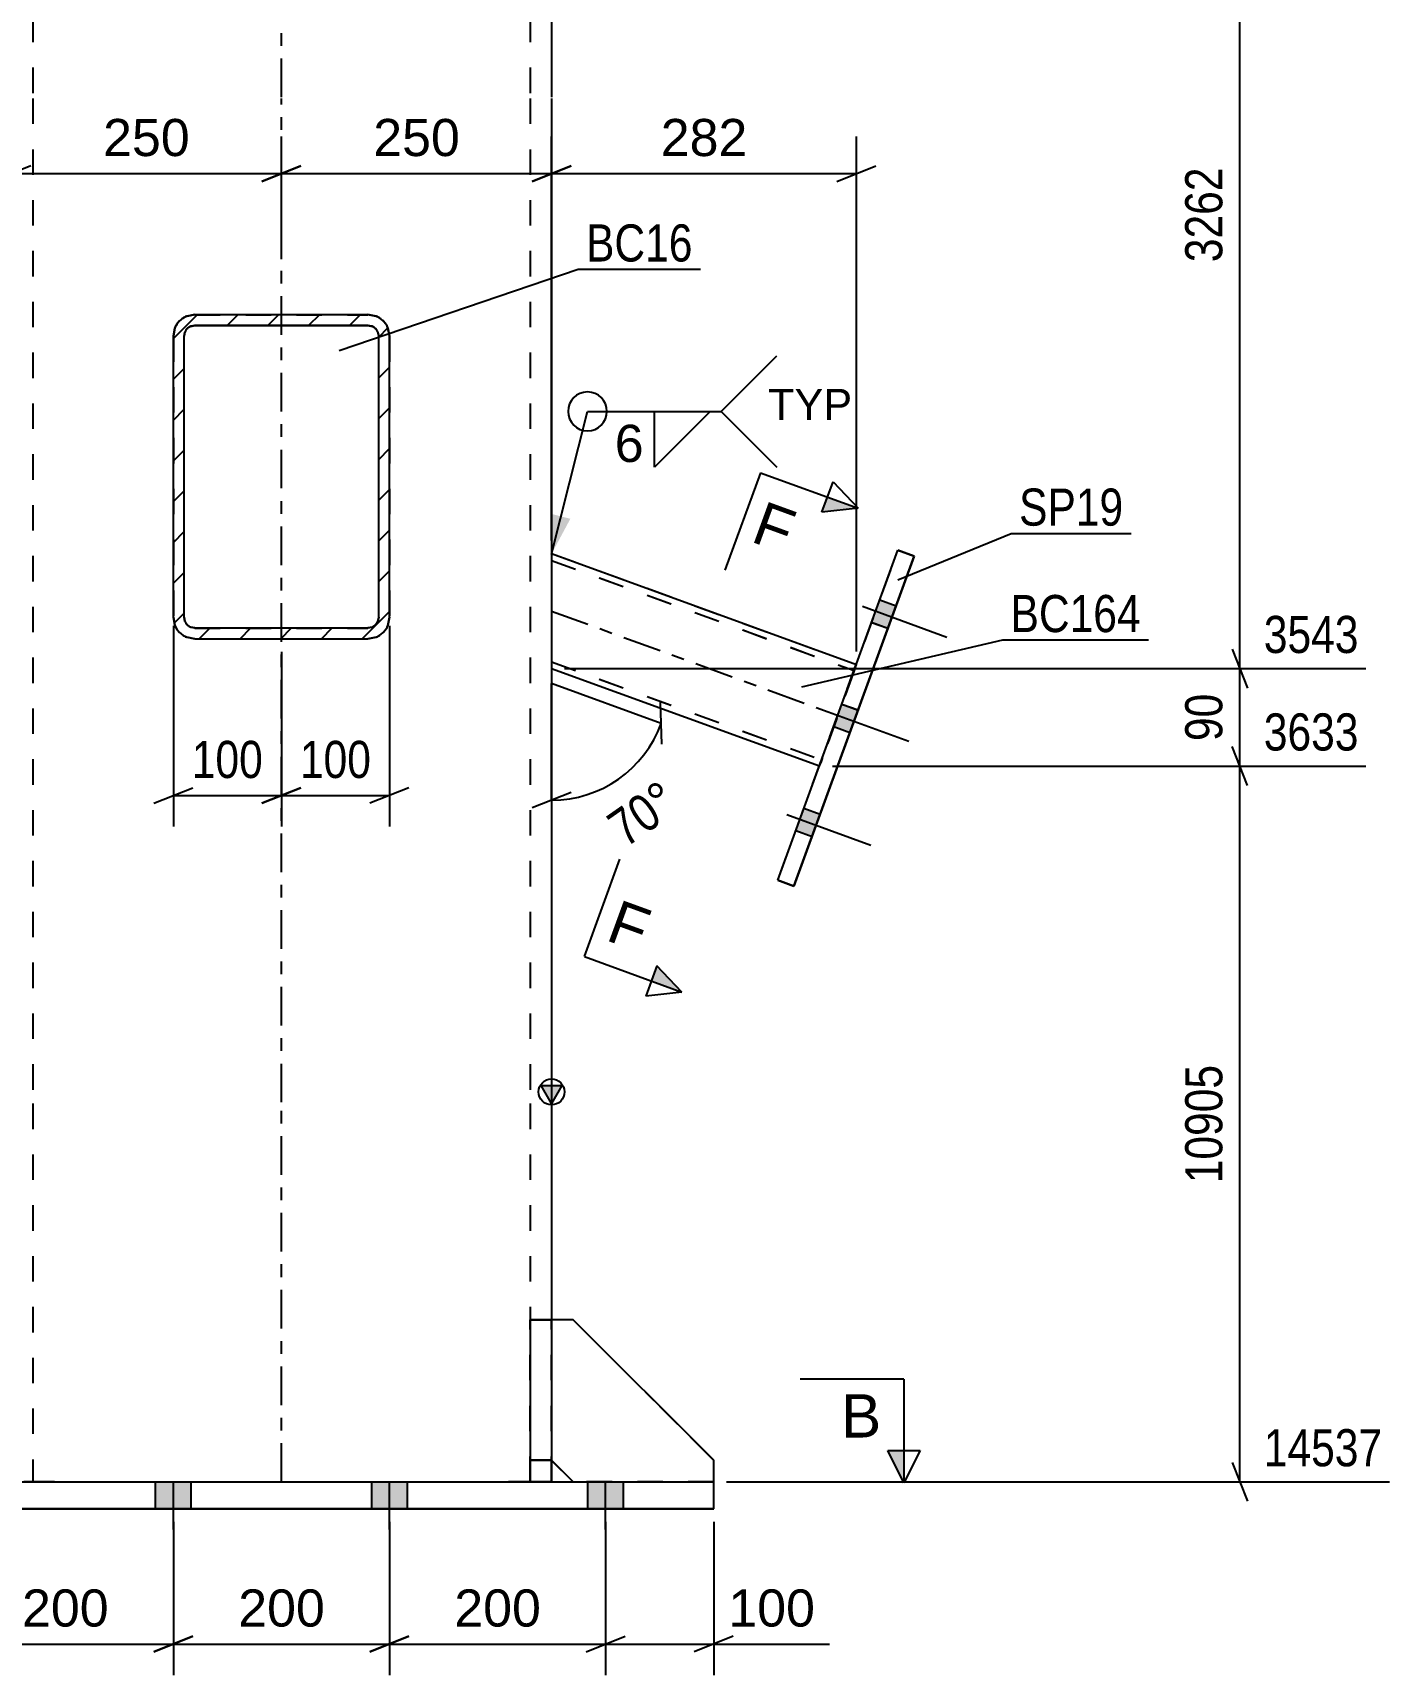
# Model space of a CAD drawing. Header units: millimetres. Extents: x -130 to 464, y -169 to 251.
# Drawn here: x 178.1 to 282.8, y -14.9 to 111.7 of the extents above; entities that cross this region are included whole.
import ezdxf

# ---------------------------------------------------------------- set-up
doc = ezdxf.new("R2010")
doc.units = ezdxf.units.MM
doc.linetypes.add('DXK_LINE_DOT2', pattern=[3.9198, 1.9599, -1.9599])
doc.linetypes.add('DXK_LINE_DOT3', pattern=[5.9187, 2.979, -0.9799, 0.9799, -0.9799])
doc.styles.add('Arial', font='ARIAL.TTF', dxfattribs={"height": 0.2})
doc.styles.add('Arial Narrow', font='ARIALN.TTF', dxfattribs={"height": 0.2})

# ---------------------------------------------------------------- blocks, each defined once
blk = doc.blocks.new('Bolt-284859513-1784 - 1774')
at = {"linetype": 'Continuous'}
for points in [[(170.89, -2.08), (173.64, -2.08), (173.64, 0), (170.89, 0)], [(170.89, -2.08), (173.64, -2.08), (173.64, 0), (170.89, 0)], [(187.55, -2.08), (190.3, -2.08), (190.3, 0), (187.55, 0)], [(204.22, -2.08), (206.97, -2.08), (206.97, 0), (204.22, 0)], [(220.89, -2.08), (223.64, -2.08), (223.64, 0), (220.89, 0)], [(220.89, -2.08), (223.64, -2.08), (223.64, 0), (220.89, 0)], [(170.89, -2.09), (173.64, -2.09), (173.64, 0), (170.89, 0)], [(170.89, -2.08), (173.64, -2.08), (173.64, 0), (170.89, 0)], [(187.55, -2.09), (190.3, -2.09), (190.3, 0), (187.55, 0)], [(204.22, -2.09), (206.97, -2.09), (206.97, 0), (204.22, 0)], [(220.89, -2.09), (223.64, -2.09), (223.64, 0), (220.89, 0)], [(220.89, -2.08), (223.64, -2.08), (223.64, 0), (220.89, 0)]]:
    blk.add_hatch(color=1, dxfattribs=at).paths.add_polyline_path(points)
at = {"color": 1, "linetype": 'Continuous'}
for p, q in [((170.89, -2.08), (170.89, 0)), ((170.89, -2.08), (170.89, 0)), ((172.26, -3.67), (172.26, 0)), ((172.26, -3.66), (172.26, 0)), ((173.64, -2.08), (173.64, 0)), ((173.64, -2.08), (173.64, 0)), ((187.55, -2.08), (187.55, 0)), ((188.93, -3.66), (188.93, 0)), ((190.3, -2.08), (190.3, 0)), ((204.22, -2.08), (204.22, 0)), ((205.59, -3.66), (205.59, 0)), ((206.97, -2.08), (206.97, 0)), ((220.89, -2.08), (220.89, 0)), ((220.89, -2.08), (220.89, 0)), ((222.26, -3.67), (222.26, 0)), ((222.26, -3.66), (222.26, 0)), ((223.64, -2.08), (223.64, 0)), ((223.64, -2.08), (223.64, 0)), ((170.89, -2.09), (170.89, 0)), ((170.89, -2.08), (170.89, 0)), ((172.26, -3.67), (172.26, 0)), ((172.26, -3.67), (172.26, 0)), ((173.64, -2.09), (173.64, 0)), ((173.64, -2.08), (173.64, 0)), ((187.55, -2.09), (187.55, 0)), ((188.93, -3.67), (188.93, 0)), ((190.3, -2.09), (190.3, 0)), ((204.22, -2.09), (204.22, 0)), ((205.59, -3.67), (205.59, 0)), ((206.97, -2.09), (206.97, 0)), ((220.89, -2.09), (220.89, 0)), ((220.89, -2.08), (220.89, 0)), ((222.26, -3.67), (222.26, 0)), ((222.26, -3.67), (222.26, 0)), ((223.64, -2.09), (223.64, 0)), ((223.64, -2.08), (223.64, 0))]:
    blk.add_line(p, q, dxfattribs=at)
blk = doc.blocks.new('Part-284859513-1917 - 1774')
at = {"linetype": 'Continuous'}
h = blk.add_hatch(dxfattribs=at)
h.set_pattern_fill('', scale=0.7, style=0, pattern_type=0)
h.set_pattern_definition([(45, (205.4677, 88.9906), (-1.57154, 1.57154), [])])
h.paths.add_polyline_path([(205.59, 88.35), (205.47, 88.99), (205.11, 89.53), (204.57, 89.89), (203.93, 90.02), (190.59, 90.02), (189.96, 89.89), (189.42, 89.53), (189.05, 88.99), (188.93, 88.35), (188.93, 66.69), (189.05, 66.05), (189.42, 65.51), (189.96, 65.15), (190.59, 65.02), (203.93, 65.02), (204.57, 65.15), (205.11, 65.51), (205.47, 66.05), (205.59, 66.69)])
h.paths.add_polyline_path([(204.7, 66.37), (204.52, 66.1), (204.25, 65.92), (203.93, 65.85), (190.59, 65.85), (190.28, 65.92), (190.01, 66.1), (189.82, 66.37), (189.76, 66.69), (189.76, 88.35), (189.82, 88.67), (190.01, 88.94), (190.28, 89.12), (190.59, 89.19), (203.93, 89.19), (204.25, 89.12), (204.52, 88.94), (204.7, 88.67), (204.76, 88.35), (204.76, 66.69)])
at = {"color": 7, "linetype": 'DXK_LINE_DOT2'}
for p, q in [((189.96, 89.89), (190.59, 90.02)), ((190.59, 90.02), (203.93, 90.02)), ((190.59, 90.02), (190.59, 90.02)), ((203.93, 90.02), (203.93, 90.02)), ((203.93, 90.02), (204.57, 89.89)), ((188.93, 88.35), (189.05, 88.99)), ((189.82, 88.67), (189.76, 88.35)), ((189.82, 88.67), (189.82, 88.67)), ((204.7, 88.67), (204.7, 88.67)), ((204.76, 88.35), (204.7, 88.67)), ((205.47, 88.99), (205.59, 88.35)), ((188.93, 88.35), (188.93, 88.35)), ((188.93, 88.35), (188.93, 66.68)), ((189.76, 88.35), (189.76, 88.35)), ((189.76, 66.68), (189.76, 88.35)), ((204.76, 88.35), (204.76, 88.35)), ((204.76, 66.68), (204.76, 88.35)), ((205.59, 88.35), (205.59, 66.68)), ((189.05, 66.05), (188.93, 66.68)), ((189.05, 66.05), (189.05, 66.05)), ((189.76, 66.68), (189.76, 66.69)), ((189.76, 66.68), (189.82, 66.36)), ((190.28, 65.91), (190.59, 65.85)), ((203.93, 65.85), (204.25, 65.91)), ((204.7, 66.36), (204.76, 66.68)), ((204.76, 66.68), (204.76, 66.69)), ((205.59, 66.68), (205.47, 66.05)), ((205.47, 66.05), (205.47, 66.05)), ((190.59, 65.85), (190.59, 65.85)), ((190.59, 65.85), (203.93, 65.85)), ((203.93, 65.85), (203.93, 65.85))]:
    blk.add_line(p, q, dxfattribs=at)
at = {"color": 2, "linetype": 'Continuous'}
for p, q in [((190.59, 90.02), (189.96, 89.89)), ((190.59, 90.02), (203.93, 90.02)), ((204.57, 89.89), (203.93, 90.02)), ((189.05, 88.99), (188.93, 88.35)), ((189.76, 88.35), (189.82, 88.67)), ((190.28, 89.12), (190.59, 89.19)), ((190.59, 89.18), (190.28, 89.12)), ((190.59, 89.18), (190.59, 89.19)), ((190.59, 89.19), (203.93, 89.19)), ((190.59, 89.18), (203.93, 89.18)), ((203.93, 89.18), (203.93, 89.19)), ((203.93, 89.19), (204.25, 89.12)), ((204.25, 89.12), (203.93, 89.18)), ((204.7, 88.67), (204.76, 88.35)), ((205.59, 88.35), (205.47, 88.99)), ((188.93, 66.69), (188.93, 88.35)), ((189.76, 66.69), (189.76, 88.35)), ((204.76, 66.69), (204.76, 88.35)), ((205.59, 66.69), (205.59, 88.35)), ((188.93, 66.69), (189.05, 66.05)), ((189.82, 66.37), (189.76, 66.69)), ((190.59, 65.85), (190.28, 65.92)), ((204.25, 65.92), (203.93, 65.85)), ((204.76, 66.69), (204.7, 66.37)), ((205.47, 66.05), (205.59, 66.69)), ((189.96, 65.15), (190.59, 65.02)), ((190.59, 65.02), (189.96, 65.14)), ((190.59, 65.85), (203.93, 65.85)), ((190.59, 65.02), (203.93, 65.02)), ((190.59, 65.02), (190.59, 65.02)), ((190.59, 65.02), (203.93, 65.02)), ((203.93, 65.02), (204.57, 65.15)), ((204.57, 65.14), (203.93, 65.02)), ((203.93, 65.02), (203.93, 65.02))]:
    blk.add_line(p, q, dxfattribs=at)
at = {"color": 7, "linetype": 'DXK_LINE_DOT3'}
blk.add_line((197.26, 77.52), (197.26, 77.52), dxfattribs=at)
at = {"color": 7, "linetype": 'DXK_LINE_DOT2'}
for centre, radius, start, end in [((190.59, 88.35), 1.67, 112.5, 157.5), ((203.93, 88.35), 1.67, 22.5, 67.5), ((190.59, 66.68), 0.833, 202.5, 247.5), ((203.93, 66.68), 0.833, 292.5, 337.5)]:
    blk.add_arc(centre, radius, start, end, dxfattribs=at)
at = {"color": 2, "linetype": 'Continuous'}
for centre, radius, start, end in [((190.59, 88.35), 1.67, 112.5, 157.5), ((190.59, 88.35), 0.833, 112.5, 157.5), ((190.59, 88.35), 0.833, 112.5, 157.5), ((203.93, 88.35), 0.833, 22.5, 67.5), ((203.93, 88.35), 0.833, 22.5, 67.5), ((203.93, 88.35), 1.67, 22.5, 67.5), ((190.59, 66.68), 1.67, 202.5, 247.5), ((190.59, 66.69), 1.67, 202.5, 247.5), ((190.59, 66.69), 0.833, 202.5, 247.5), ((203.93, 66.69), 0.833, 292.5, 337.5), ((203.93, 66.68), 1.67, 292.5, 337.5), ((203.93, 66.69), 1.67, 292.5, 337.5)]:
    blk.add_arc(centre, radius, start, end, dxfattribs=at)
blk = doc.blocks.new('Bolt-284859513-1783 - 1774')
at = {"linetype": 'Continuous'}
for points in [[(244.02, 65.83), (244.65, 67.55), (243.4, 68.01), (242.77, 66.29)], [(244.02, 65.83), (244.65, 67.55), (243.4, 68.01), (242.77, 66.29)], [(244.02, 65.83), (244.65, 67.55), (243.4, 68.01), (242.77, 66.28)], [(241.1, 57.8), (241.73, 59.53), (240.48, 59.98), (239.85, 58.26)], [(241.1, 57.8), (241.73, 59.52), (240.48, 59.98), (239.85, 58.26)], [(238.18, 49.78), (238.81, 51.5), (237.55, 51.96), (236.93, 50.23)], [(238.18, 49.78), (238.81, 51.5), (237.55, 51.96), (236.93, 50.23)], [(238.18, 49.78), (238.81, 51.5), (237.55, 51.95), (236.93, 50.23)]]:
    blk.add_hatch(color=1, dxfattribs=at).paths.add_polyline_path(points)
at = {"color": 1, "linetype": 'Continuous'}
for p, q in [((242.07, 67.52), (248.56, 65.15)), ((242.07, 67.52), (248.56, 65.15)), ((242.07, 67.52), (248.56, 65.15)), ((243.4, 68.01), (244.65, 67.55)), ((243.4, 68.01), (244.65, 67.55)), ((243.4, 68.01), (244.65, 67.55)), ((242.77, 66.29), (244.02, 65.83)), ((242.77, 66.29), (244.02, 65.83)), ((242.77, 66.28), (244.02, 65.83)), ((240.48, 59.98), (241.73, 59.53)), ((240.48, 59.98), (241.73, 59.52)), ((239.14, 59.49), (245.64, 57.13)), ((239.14, 59.49), (245.64, 57.12)), ((239.85, 58.26), (241.1, 57.8)), ((239.85, 58.26), (241.1, 57.8)), ((237.55, 51.96), (238.81, 51.5)), ((237.55, 51.96), (238.81, 51.5)), ((237.55, 51.95), (238.81, 51.5)), ((236.22, 51.47), (242.72, 49.1)), ((236.22, 51.46), (242.72, 49.1)), ((236.22, 51.46), (242.72, 49.1)), ((236.93, 50.23), (238.18, 49.78)), ((236.93, 50.23), (238.18, 49.78)), ((236.93, 50.23), (238.18, 49.78))]:
    blk.add_line(p, q, dxfattribs=at)
blk = doc.blocks.new('Part-284859513-1805 - 1774')
at = {"color": 7, "linetype": 'DXK_LINE_DOT2'}
for p, q in [((190.59, 90.01), (189.96, 89.88)), ((190.59, 90.01), (203.93, 90.01)), ((190.59, 90.01), (190.59, 90.01)), ((203.93, 90.01), (203.93, 90.01)), ((204.57, 89.88), (203.93, 90.01)), ((189.05, 88.98), (188.93, 88.34)), ((189.76, 88.34), (189.82, 88.66)), ((189.82, 88.66), (189.82, 88.66)), ((190.28, 89.11), (190.59, 89.18)), ((190.59, 89.17), (190.59, 89.18)), ((190.59, 89.18), (203.93, 89.18)), ((203.93, 89.17), (203.93, 89.18)), ((203.93, 89.18), (204.25, 89.11)), ((204.7, 88.66), (204.7, 88.66)), ((204.7, 88.66), (204.76, 88.34)), ((205.59, 88.34), (205.47, 88.98)), ((188.93, 88.34), (188.93, 66.67)), ((189.76, 88.34), (189.76, 88.34)), ((189.76, 66.68), (189.76, 88.34)), ((204.76, 88.34), (204.76, 88.34)), ((204.76, 66.68), (204.76, 88.34)), ((205.59, 88.34), (205.59, 66.67)), ((188.93, 66.68), (189.05, 66.04)), ((189.05, 66.04), (189.05, 66.04)), ((189.76, 66.67), (189.76, 66.68)), ((189.82, 66.36), (189.76, 66.68)), ((190.59, 65.84), (190.28, 65.91)), ((204.25, 65.91), (203.93, 65.84)), ((204.76, 66.68), (204.7, 66.36)), ((204.76, 66.67), (204.76, 66.68)), ((205.47, 66.04), (205.59, 66.68)), ((205.47, 66.04), (205.47, 66.04)), ((189.96, 65.14), (190.59, 65.01)), ((190.59, 65.84), (190.59, 65.84)), ((190.59, 65.84), (203.93, 65.84)), ((190.59, 65.01), (203.93, 65.01)), ((190.59, 65.01), (190.59, 65.01)), ((203.93, 65.84), (203.93, 65.84)), ((203.93, 65.01), (204.57, 65.14)), ((203.93, 65.01), (203.93, 65.01))]:
    blk.add_line(p, q, dxfattribs=at)
at = {"color": 7, "linetype": 'DXK_LINE_DOT3'}
blk.add_line((197.26, 77.51), (197.26, 77.51), dxfattribs=at)
at = {"color": 7, "linetype": 'DXK_LINE_DOT2'}
for centre, radius, start, end in [((190.59, 88.34), 1.67, 112.5, 157.5), ((190.59, 88.34), 0.833, 112.5, 157.5), ((203.93, 88.34), 0.833, 22.5, 67.5), ((203.93, 88.34), 1.67, 22.5, 67.5), ((190.59, 66.68), 1.67, 202.5, 247.5), ((190.59, 66.68), 0.833, 202.5, 247.5), ((203.93, 66.68), 0.833, 292.5, 337.5), ((203.93, 66.68), 1.67, 292.5, 337.5)]:
    blk.add_arc(centre, radius, start, end, dxfattribs=at)
blk = doc.blocks.new('Part-284859513-1897 - 1774')
at = {"color": 2, "linetype": 'Continuous'}
for p, q in [((235.53, 46.4), (244.79, 71.85)), ((246.05, 71.39), (236.78, 45.94)), ((236.78, 45.94), (246.05, 71.39)), ((246.05, 71.39), (244.79, 71.85)), ((246.04, 71.39), (246.05, 71.39)), ((246.05, 71.39), (246.05, 71.39)), ((235.53, 46.39), (235.53, 46.4)), ((235.53, 46.39), (235.53, 46.4)), ((235.53, 46.4), (236.78, 45.94)), ((236.78, 45.94), (235.53, 46.39)), ((236.78, 45.94), (236.78, 45.94))]:
    blk.add_line(p, q, dxfattribs=at)
at = {"color": 7, "linetype": 'DXK_LINE_DOT2'}
for p, q in [((235.53, 46.4), (244.79, 71.84)), ((244.79, 71.84), (244.79, 71.85)), ((244.79, 71.84), (246.04, 71.39))]:
    blk.add_line(p, q, dxfattribs=at)
blk = doc.blocks.new('Part-284859513-1837 - 1774')
at = {"linetype": 'Continuous'}
blk.add_hatch(color=2, dxfattribs=at).paths.add_polyline_path([(218.09, 29.17), (217.29, 30.57), (218.89, 30.57)])
at = {"color": 7, "linetype": 'DXK_LINE_DOT2'}
for p, q in [((178.09, 156.1), (178.09, 106.78)), ((216.43, 156.1), (216.43, 106.78)), ((178.09, 106.68), (178.09, 29.27)), ((216.43, 106.68), (216.43, 29.27)), ((178.09, 29.17), (178.09, 0)), ((216.43, 29.17), (216.43, 0)), ((218.09, 12.5), (218.09, 0)), ((178.49, 0), (177.4, 0)), ((178.09, 0), (178.09, 0)), ((178.09, 0), (178.22, 0)), ((178.22, 0), (178.58, 0)), ((179.76, 0), (178.49, 0)), ((178.58, 0), (179.12, 0)), ((179.12, 0), (179.76, 0)), ((179.76, 0), (214.76, 0)), ((179.76, 0), (214.76, 0)), ((214.76, 0), (215.4, 0)), ((216.04, 0), (214.76, 0)), ((215.4, 0), (215.94, 0)), ((215.94, 0), (216.3, 0)), ((217.12, 0), (216.04, 0)), ((216.3, 0), (216.43, 0)), ((216.43, 0), (216.43, 0)), ((217.84, 0), (217.12, 0)), ((218.09, 0), (217.84, 0)), ((218.09, 0), (218.09, 0)), ((177.4, 0), (178.49, 0)), ((178.22, 0), (178.09, 0)), ((178.58, 0), (178.22, 0)), ((178.49, 0), (179.76, 0)), ((179.12, 0), (178.58, 0)), ((179.76, 0), (179.12, 0)), ((179.76, 0), (214.76, 0)), ((179.76, 0), (214.76, 0)), ((215.4, 0), (214.76, 0)), ((214.76, 0), (216.04, 0)), ((215.94, 0), (215.4, 0)), ((216.3, 0), (215.94, 0)), ((216.04, 0), (217.12, 0)), ((216.43, 0), (216.3, 0)), ((217.12, 0), (217.84, 0)), ((217.84, 0), (218.09, 0))]:
    blk.add_line(p, q, dxfattribs=at)
at = {"color": 7, "linetype": 'DXK_LINE_DOT3'}
for p, q in [((197.26, 106.78), (197.26, 156.1)), ((197.26, 29.27), (197.26, 106.68)), ((197.26, 0), (197.26, 29.17))]:
    blk.add_line(p, q, dxfattribs=at)
at = {"color": 2, "linetype": 'Continuous'}
for p, q in [((218.09, 156.1), (218.09, 106.78)), ((218.09, 106.68), (218.09, 29.27)), ((218.09, 29.17), (217.29, 30.57)), ((217.29, 30.57), (218.89, 30.57)), ((218.89, 30.57), (218.09, 29.17)), ((218.09, 29.17), (218.09, 12.5))]:
    blk.add_line(p, q, dxfattribs=at)
blk.add_circle((218.09, 30.07), 1, dxfattribs=at)
blk = doc.blocks.new('Part-284859513-1844 - 1774')
at = {"color": 2, "linetype": 'Continuous'}
for p, q in [((216.43, 12.5), (216.43, 12.5)), ((218.09, 12.5), (216.43, 12.5)), ((216.43, 12.5), (216.43, 0.01)), ((218.09, 12.5), (218.09, 12.5)), ((218.09, 12.5), (218.09, 0.01)), ((218.09, 1.67), (216.43, 1.67)), ((216.43, 0.01), (218.09, 0.01))]:
    blk.add_line(p, q, dxfattribs=at)
at = {"color": 7, "linetype": 'DXK_LINE_DOT2'}
for p, q in [((216.43, 12.5), (218.09, 12.5)), ((216.43, 1.67), (218.09, 1.67)), ((216.43, 1.67), (216.43, 0)), ((218.09, 1.67), (218.09, 0)), ((216.43, 0), (216.43, 0.01)), ((218.09, 0), (216.43, 0)), ((218.09, 0), (218.09, 0.01))]:
    blk.add_line(p, q, dxfattribs=at)
blk = doc.blocks.new('Part-284859513-1845 - 1774')
at = {"color": 7, "linetype": 'DXK_LINE_DOT2'}
for p, q in [((219.76, 12.5), (218.09, 12.5)), ((218.09, 12.5), (218.09, 1.66)), ((219.76, 12.5), (218.09, 12.5)), ((230.59, 1.66), (219.76, 12.5)), ((219.76, 12.5), (219.76, 12.5)), ((219.76, 12.5), (230.59, 1.66)), ((219.76, 0), (218.09, 1.66)), ((230.59, 0), (230.59, 1.66)), ((219.76, 0), (219.75, 0.01)), ((230.59, 0), (230.59, 0.01)), ((219.76, 0), (230.59, 0)), ((219.76, 0), (219.76, 0)), ((219.76, 0), (230.59, 0))]:
    blk.add_line(p, q, dxfattribs=at)
at = {"color": 2, "linetype": 'Continuous'}
blk.add_line((219.75, 0.01), (218.09, 1.66), dxfattribs=at)
blk = doc.blocks.new('Part-284859513-1850 - 1774')
at = {"color": 2, "linetype": 'Continuous'}
for p, q in [((218.09, 71.59), (241.59, 63.04)), ((218.09, 62.72), (238.74, 55.21)), ((218.09, 62.72), (238.74, 55.21))]:
    blk.add_line(p, q, dxfattribs=at)
at = {"color": 7, "linetype": 'DXK_LINE_DOT2'}
for p, q in [((218.09, 71.59), (218.09, 62.72)), ((218.09, 71.59), (241.59, 63.04)), ((218.09, 71.06), (241.42, 62.57)), ((218.09, 71.05), (241.42, 62.57)), ((218.09, 63.25), (238.91, 55.68)), ((218.09, 63.25), (238.91, 55.67)), ((241.42, 62.57), (238.92, 55.71)), ((241.38, 62.46), (238.95, 55.79)), ((241.37, 62.43), (238.96, 55.81)), ((241.37, 62.43), (239.01, 55.97)), ((241.37, 62.43), (241.4, 62.53)), ((241.4, 62.53), (241.37, 62.43)), ((241.49, 62.76), (241.38, 62.46)), ((241.4, 62.53), (241.42, 62.57)), ((241.42, 62.57), (241.4, 62.53)), ((241.42, 62.57), (241.49, 62.76)), ((241.42, 62.57), (241.42, 62.57)), ((241.56, 62.97), (241.49, 62.76)), ((241.49, 62.76), (241.56, 62.96)), ((241.59, 63.04), (241.56, 62.97)), ((241.56, 62.96), (241.59, 63.04)), ((241.59, 63.04), (241.59, 63.04)), ((238.95, 55.79), (238.84, 55.48)), ((238.96, 55.81), (238.92, 55.71)), ((238.92, 55.71), (238.96, 55.81)), ((238.96, 55.81), (239.01, 55.97)), ((238.76, 55.28), (238.74, 55.21)), ((238.74, 55.2), (238.76, 55.28)), ((238.74, 55.21), (238.74, 55.2)), ((238.74, 55.21), (238.74, 55.2)), ((238.84, 55.48), (238.76, 55.28)), ((238.76, 55.28), (238.84, 55.48)), ((238.84, 55.48), (238.92, 55.71)), ((238.92, 55.71), (238.91, 55.67)), ((238.91, 55.68), (238.92, 55.71)), ((238.91, 55.67), (238.91, 55.68))]:
    blk.add_line(p, q, dxfattribs=at)
at = {"color": 7, "linetype": 'DXK_LINE_DOT3'}
blk.add_line((218.09, 67.15), (240.16, 59.12), dxfattribs=at)
blk = doc.blocks.new('Part-284859513-2046 - 1774')
at = {"color": 2, "linetype": 'Continuous'}
for p, q in [((163.93, -2.09), (163.93, 0.01)), ((163.93, 0.01), (230.59, 0.01)), ((230.59, -2.09), (230.59, 0.01)), ((163.93, -2.08), (163.93, -2.09)), ((230.59, -2.08), (163.93, -2.08)), ((163.93, -2.09), (230.59, -2.09)), ((230.59, -2.08), (230.59, -2.09))]:
    blk.add_line(p, q, dxfattribs=at)
at = {"color": 7, "linetype": 'DXK_LINE_DOT2'}
blk.add_line((163.93, -0.01), (230.59, -0.01), dxfattribs=at)
blk = doc.blocks.new('Part-284859513-1918 - 1774')
at = {"color": 2, "linetype": 'Continuous'}
for p, q in [((219.76, 12.5), (218.09, 12.5)), ((230.59, 1.67), (219.76, 12.5)), ((219.76, 12.5), (219.76, 12.5)), ((219.76, 0.01), (218.09, 1.67)), ((230.59, 0.01), (230.59, 1.67))]:
    blk.add_line(p, q, dxfattribs=at)
at = {"color": 7, "linetype": 'DXK_LINE_DOT2'}
for p, q in [((218.09, 12.5), (218.09, 1.67)), ((219.76, 12.5), (218.09, 12.5)), ((219.76, 12.5), (230.59, 1.67)), ((219.76, 0), (218.09, 1.67)), ((219.76, 0), (219.76, 0.01)), ((219.76, 0), (230.59, 0)), ((219.76, 0), (219.76, 0)), ((230.59, 0), (219.76, 0)), ((230.59, 0), (230.59, 0.01)), ((230.59, 0.01), (230.59, 0)), ((230.59, 0), (230.59, 0))]:
    blk.add_line(p, q, dxfattribs=at)
blk = doc.blocks.new('Part-284859513-2049 - 1774')
at = {"color": 7, "linetype": 'DXK_LINE_DOT2'}
for p, q in [((216.43, -0.01), (216.43, 12.5)), ((218.09, 12.5), (216.43, 12.5)), ((216.43, 12.5), (218.09, 12.5)), ((218.09, -0.01), (218.09, 12.5)), ((218.09, 1.66), (216.43, 1.66)), ((218.09, 1.66), (216.43, 1.66)), ((216.43, 0), (216.43, -0.01)), ((216.43, 0), (218.09, 0)), ((216.43, -0.01), (218.09, -0.01)), ((218.09, 0), (218.09, -0.01))]:
    blk.add_line(p, q, dxfattribs=at)
blk = doc.blocks.new('StraightDimension-284859513-4961 - 1774')
at = {"color": 7, "linetype": 'Continuous'}
for p, q in [((222.26, -3.08), (222.26, -14.91)), ((230.59, -3.09), (230.59, -14.91)), ((220.76, -13.11), (223.76, -11.91)), ((222.26, -12.51), (230.59, -12.51)), ((232.09, -11.91), (229.09, -13.11)), ((230.59, -12.51), (239.52, -12.51)), ((230.59, -12.51), (239.52, -12.51))]:
    blk.add_line(p, q, dxfattribs=at)
at = {"color": 0}
blk.add_wipeout([(238.99, -11.76), (238.99, -7.56), (231.12, -7.56), (231.12, -11.76)], dxfattribs=at)
at = {"color": 3, "style": 'Arial'}
blk.add_text('100', height=2.865, dxfattribs=at).set_placement((231.72, -11.16))
blk = doc.blocks.new('StraightDimension-284859513-2062 - 1774')
at = {"color": 7, "linetype": 'Continuous'}
for p, q in [((172.26, -3.08), (172.26, -14.91)), ((188.93, -3.09), (188.93, -14.91)), ((173.76, -11.91), (170.76, -13.11)), ((172.26, -12.51), (188.93, -12.51)), ((187.43, -13.11), (190.43, -11.91))]:
    blk.add_line(p, q, dxfattribs=at)
at = {"color": 0}
blk.add_wipeout([(184.53, -11.76), (184.53, -7.56), (176.66, -7.56), (176.66, -11.76)], dxfattribs=at)
at = {"color": 3, "style": 'Arial'}
blk.add_text('200', height=2.865, dxfattribs=at).set_placement((177.26, -11.16))
blk = doc.blocks.new('StraightDimension-284859513-2075 - 1774')
at = {"color": 7, "linetype": 'Continuous'}
for p, q in [((188.93, -3.09), (188.93, -14.91)), ((205.59, -3.09), (205.59, -14.91)), ((190.43, -11.91), (187.43, -13.11)), ((188.93, -12.51), (205.59, -12.51)), ((204.09, -13.11), (207.09, -11.91))]:
    blk.add_line(p, q, dxfattribs=at)
at = {"color": 0}
blk.add_wipeout([(201.2, -11.76), (201.2, -7.56), (193.33, -7.56), (193.33, -11.76)], dxfattribs=at)
at = {"color": 3, "style": 'Arial'}
blk.add_text('200', height=2.865, dxfattribs=at).set_placement((193.93, -11.16))
blk = doc.blocks.new('StraightDimension-284859513-2080 - 1774')
at = {"color": 7, "linetype": 'Continuous'}
for p, q in [((205.59, -3.09), (205.59, -14.91)), ((222.26, -3.08), (222.26, -14.91)), ((207.09, -11.91), (204.09, -13.11)), ((205.59, -12.51), (222.26, -12.51)), ((220.76, -13.11), (223.76, -11.91))]:
    blk.add_line(p, q, dxfattribs=at)
at = {"color": 0}
blk.add_wipeout([(217.86, -11.76), (217.86, -7.56), (209.99, -7.56), (209.99, -11.76)], dxfattribs=at)
at = {"color": 3, "style": 'Arial'}
blk.add_text('200', height=2.865, dxfattribs=at).set_placement((210.59, -11.16))
blk = doc.blocks.new('StraightDimension-284859513-6424 - 1774')
at = {"color": 7, "linetype": 'Continuous'}
for p, q in [((271.76, 53.7), (270.56, 56.7)), ((239.74, 55.2), (280.87, 55.2)), ((271.16, 0), (271.16, 55.2)), ((270.56, 1.5), (271.76, -1.5)), ((231.59, 0), (282.7, 0))]:
    blk.add_line(p, q, dxfattribs=at)
at = {"color": 0}
blk.add_wipeout([(270.41, 32.77), (266.21, 32.77), (266.21, 22.43), (270.41, 22.43)], dxfattribs=at)
at = {"color": 3, "style": 'Arial Narrow'}
blk.add_text('10905', height=2.863, rotation=90.0002, dxfattribs=at).set_placement((269.81, 23.03))
at = {"color": 0, "linetype": 'Continuous'}
for points in [[(280.92, 55.8), (280.92, 60), (272.41, 60), (272.41, 55.8)], [(282.75, 0.6), (282.75, 4.8), (272.41, 4.8), (272.41, 0.6)]]:
    blk.add_wipeout(points, dxfattribs=at)
at = {"color": 3, "linetype": 'Continuous', "style": 'Arial Narrow'}
for s, p in [('3633', (273.01, 56.4)), ('14537', (273.01, 1.2))]:
    blk.add_text(s, height=2.863, dxfattribs=at).set_placement(p)
blk = doc.blocks.new('AngleDimension-284859513-2440 - 1774')
at = {"color": 7, "linetype": 'Continuous'}
for p, q in [((226.55, 58.49), (218.09, 61.57)), ((218.09, 52.57), (218.09, 61.57)), ((218.09, 60.61), (218.09, 52.57)), ((226.6, 56.88), (226.5, 60.11)), ((219.59, 53.17), (216.59, 51.97))]:
    blk.add_line(p, q, dxfattribs=at)
blk.add_arc((218.09, 61.57), 9, 270, 340, dxfattribs=at)
at = {"color": 0}
blk.add_wipeout([(228.93, 51.73), (226.52, 55.17), (221.23, 51.46), (223.64, 48.02)], dxfattribs=at)
at = {"color": 3, "style": 'Arial Narrow'}
blk.add_text('70°', height=2.863, rotation=35.002, dxfattribs=at).set_placement((223.79, 48.86))
blk = doc.blocks.new('StraightDimension-284859513-2492 - 1774')
at = {"color": 7, "linetype": 'Continuous'}
for p, q in [((205.59, 66.02), (205.59, 50.53)), ((197.26, 64), (197.26, 50.53)), ((195.76, 52.33), (198.76, 53.53)), ((207.09, 53.53), (204.09, 52.33)), ((197.26, 52.93), (205.59, 52.93))]:
    blk.add_line(p, q, dxfattribs=at)
at = {"color": 0}
blk.add_wipeout([(204.77, 53.68), (204.77, 57.88), (198.09, 57.88), (198.09, 53.68)], dxfattribs=at)
at = {"color": 3, "style": 'Arial Narrow'}
blk.add_text('100', height=2.863, dxfattribs=at).set_placement((198.69, 54.28))
blk = doc.blocks.new('StraightDimension-284859513-2506 - 1774')
at = {"color": 7, "linetype": 'Continuous'}
for p, q in [((188.93, 66.02), (188.93, 50.53)), ((197.26, 64), (197.26, 50.53)), ((187.43, 52.33), (190.43, 53.53)), ((198.76, 53.53), (195.76, 52.33)), ((188.93, 52.93), (197.26, 52.93))]:
    blk.add_line(p, q, dxfattribs=at)
at = {"color": 0}
blk.add_wipeout([(196.44, 53.68), (196.44, 57.88), (189.75, 57.88), (189.75, 53.68)], dxfattribs=at)
at = {"color": 3, "style": 'Arial Narrow'}
blk.add_text('100', height=2.863, dxfattribs=at).set_placement((190.35, 54.28))
blk = doc.blocks.new('StraightDimension-284859513-2542 - 1774')
at = {"color": 7, "linetype": 'Continuous'}
for p, q in [((218.09, 72.59), (218.09, 103.74)), ((241.59, 64.04), (241.59, 103.74)), ((219.59, 101.49), (216.59, 100.29)), ((240.09, 100.29), (243.09, 101.49)), ((218.09, 100.89), (241.59, 100.89))]:
    blk.add_line(p, q, dxfattribs=at)
at = {"color": 0}
blk.add_wipeout([(233.78, 101.64), (233.78, 105.84), (225.91, 105.84), (225.91, 101.64)], dxfattribs=at)
at = {"color": 3, "style": 'Arial'}
blk.add_text('282', height=2.865, dxfattribs=at).set_placement((226.51, 102.24))
blk = doc.blocks.new('StraightDimension-284859513-2552 - 1774')
at = {"color": 7, "linetype": 'Continuous'}
for p, q in [((197.26, 94.3), (197.26, 103.74)), ((218.09, 72.59), (218.09, 103.74)), ((198.76, 101.49), (195.76, 100.29)), ((216.59, 100.29), (219.59, 101.49)), ((197.26, 100.89), (218.09, 100.89))]:
    blk.add_line(p, q, dxfattribs=at)
at = {"color": 0}
blk.add_wipeout([(211.61, 101.64), (211.61, 105.84), (203.74, 105.84), (203.74, 101.64)], dxfattribs=at)
at = {"color": 3, "style": 'Arial'}
blk.add_text('250', height=2.865, dxfattribs=at).set_placement((204.34, 102.24))
blk = doc.blocks.new('StraightDimension-284859513-2562 - 1774')
at = {"color": 7, "linetype": 'Continuous'}
for p, q in [((176.43, 72.59), (176.43, 103.74)), ((197.26, 94.3), (197.26, 103.74)), ((177.93, 101.49), (174.93, 100.29)), ((195.76, 100.29), (198.76, 101.49)), ((176.43, 100.89), (197.26, 100.89))]:
    blk.add_line(p, q, dxfattribs=at)
at = {"color": 0}
blk.add_wipeout([(190.78, 101.64), (190.78, 105.84), (182.91, 105.84), (182.91, 101.64)], dxfattribs=at)
at = {"color": 3, "style": 'Arial'}
blk.add_text('250', height=2.865, dxfattribs=at).set_placement((183.51, 102.24))
blk = doc.blocks.new('StraightDimension-284859513-6422 - 1774')
at = {"color": 7, "linetype": 'Continuous'}
for p, q in [((271.76, 131.22), (270.56, 134.22)), ((239.74, 132.72), (279.04, 132.72)), ((271.16, 62.72), (271.16, 132.72)), ((270.56, 64.22), (271.76, 61.22)), ((219.09, 62.72), (280.87, 62.72))]:
    blk.add_line(p, q, dxfattribs=at)
at = {"color": 0}
blk.add_wipeout([(270.41, 101.98), (266.21, 101.98), (266.21, 93.46), (270.41, 93.46)], dxfattribs=at)
at = {"color": 3, "style": 'Arial Narrow'}
blk.add_text('3262', height=2.863, rotation=90.0002, dxfattribs=at).set_placement((269.81, 94.06))
at = {"color": 0, "linetype": 'Continuous'}
blk.add_wipeout([(279.09, 133.32), (279.09, 137.52), (272.41, 137.52), (272.41, 133.32)], dxfattribs=at)
at = {"color": 3, "linetype": 'Continuous', "style": 'Arial Narrow'}
blk.add_text('281', height=2.863, dxfattribs=at).set_placement((273.01, 133.92))
blk = doc.blocks.new('StraightDimension-284859513-6423 - 1774')
at = {"color": 7, "linetype": 'Continuous'}
for p, q in [((270.56, 64.22), (271.76, 61.22)), ((219.09, 62.72), (280.87, 62.72)), ((271.16, 55.2), (271.16, 62.72)), ((271.76, 53.7), (270.56, 56.7)), ((239.74, 55.2), (280.87, 55.2))]:
    blk.add_line(p, q, dxfattribs=at)
at = {"color": 0, "linetype": 'Continuous'}
blk.add_wipeout([(280.92, 63.32), (280.92, 67.52), (272.41, 67.52), (272.41, 63.32)], dxfattribs=at)
at = {"color": 0}
blk.add_wipeout([(270.41, 61.39), (266.21, 61.39), (266.21, 56.53), (270.41, 56.53)], dxfattribs=at)
at = {"color": 3, "linetype": 'Continuous', "style": 'Arial Narrow'}
blk.add_text('3543', height=2.863, dxfattribs=at).set_placement((273.01, 63.92))
at = {"color": 3, "style": 'Arial Narrow'}
blk.add_text('90', height=2.863, rotation=90.0002, dxfattribs=at).set_placement((269.81, 57.13))
blk = doc.blocks.new('Mark-284859513-1846 - 1774')
at = {"color": 0}
blk.add_wipeout([(263.53, 65.53), (263.53, 68.53), (253.48, 68.53), (253.48, 65.53)], dxfattribs=at)
blk.add_wipeout([(263.53, 65.53), (263.53, 68.53), (253.48, 68.53), (253.48, 65.53)], dxfattribs=at)
at = {"color": 30, "linetype": 'Continuous'}
for p, q in [((237.39, 61.31), (252.88, 64.93)), ((252.88, 64.93), (264.13, 64.93))]:
    blk.add_line(p, q, dxfattribs=at)
at = {"color": 3, "style": 'Arial Narrow'}
blk.add_text('BC164', height=2.863, dxfattribs=at).set_placement((253.48, 65.53))
blk = doc.blocks.new('Mark-284859513-1893 - 1774')
at = {"color": 0}
blk.add_wipeout([(262.17, 73.74), (262.17, 76.74), (254.14, 76.74), (254.14, 73.74)], dxfattribs=at)
blk.add_wipeout([(262.17, 73.74), (262.17, 76.74), (254.14, 76.74), (254.14, 73.74)], dxfattribs=at)
at = {"color": 30, "linetype": 'Continuous'}
for p, q in [((244.78, 69.56), (253.54, 73.14)), ((253.54, 73.14), (262.77, 73.14))]:
    blk.add_line(p, q, dxfattribs=at)
at = {"color": 3, "style": 'Arial Narrow'}
blk.add_text('SP19', height=2.863, dxfattribs=at).set_placement((254.14, 73.74))
blk = doc.blocks.new('Mark-284859513-1913 - 1774')
at = {"color": 0}
blk.add_wipeout([(228.97, 94.11), (228.97, 97.11), (220.75, 97.11), (220.75, 94.11)], dxfattribs=at)
blk.add_wipeout([(228.97, 94.11), (228.97, 97.11), (220.75, 97.11), (220.75, 94.11)], dxfattribs=at)
at = {"color": 30, "linetype": 'Continuous'}
for p, q in [((201.71, 87.26), (220.15, 93.51)), ((220.15, 93.51), (229.57, 93.51))]:
    blk.add_line(p, q, dxfattribs=at)
at = {"color": 3, "style": 'Arial Narrow'}
blk.add_text('BC16', height=2.863, dxfattribs=at).set_placement((220.75, 94.11))
blk = doc.blocks.new('SectionMark-284859513-2605 - 1774')
at = {"linetype": 'Continuous'}
for points in [[(238.94, 74.77), (239.37, 75.94), (241.72, 75.09)], [(225.79, 38.63), (226.21, 39.8), (228.13, 37.77)]]:
    blk.add_hatch(color=6, dxfattribs=at).paths.add_polyline_path(points)
at = {"color": 6, "linetype": 'Continuous'}
for p, q in [((238.94, 74.77), (239.8, 77.12)), ((239.8, 77.12), (241.72, 75.09)), ((241.72, 75.09), (238.94, 74.77)), ((226.21, 39.8), (225.36, 37.45)), ((228.13, 37.77), (226.21, 39.8)), ((228.13, 37.77), (225.36, 37.45))]:
    blk.add_line(p, q, dxfattribs=at)
at = {"color": 0, "linetype": 'Continuous'}
for points in [[(236.02, 71.57), (237.22, 74.86), (234.54, 75.84), (233.34, 72.55)], [(224.83, 40.83), (226.03, 44.12), (223.35, 45.1), (222.16, 41.81)]]:
    blk.add_wipeout(points, dxfattribs=at)
at = {"color": 6, "linetype": 'Continuous'}
for p, q in [((234.2, 77.82), (231.46, 70.31)), ((234.2, 77.82), (241.72, 75.09)), ((220.62, 40.51), (223.35, 48.02)), ((220.62, 40.51), (228.13, 37.77))]:
    blk.add_line(p, q, dxfattribs=at)
at = {"color": 3, "linetype": 'Continuous', "style": 'Arial'}
for p in [(233.34, 72.55), (222.16, 41.81)]:
    blk.add_text('F', height=3.34, rotation=-20.002, dxfattribs=at).set_placement(p)
blk = doc.blocks.new('SectionMark-284859513-2607 - 1774')
at = {"linetype": 'Continuous'}
for points in [[(147.6, 2.42), (148.85, 2.42), (147.6, -0.08)], [(244.01, 2.42), (245.26, 2.42), (245.26, -0.08)]]:
    blk.add_hatch(color=6, dxfattribs=at).paths.add_polyline_path(points)
at = {"color": 6, "linetype": 'Continuous'}
for p, q in [((147.6, 7.92), (155.6, 7.92)), ((147.6, 7.92), (147.6, -0.08)), ((245.26, 7.92), (237.26, 7.92)), ((245.26, 7.92), (245.26, -0.08)), ((147.6, -0.08), (146.35, 2.42)), ((148.85, 2.42), (146.35, 2.42)), ((147.6, -0.08), (148.85, 2.42)), ((244.01, 2.42), (246.51, 2.42)), ((245.26, -0.08), (244.01, 2.42)), ((246.51, 2.42), (245.26, -0.08))]:
    blk.add_line(p, q, dxfattribs=at)
at = {"color": 0, "linetype": 'Continuous'}
for points in [[(152.46, 3.42), (152.46, 6.92), (149.35, 6.92), (149.35, 3.42)], [(243.51, 3.42), (243.51, 6.92), (240.4, 6.92), (240.4, 3.42)]]:
    blk.add_wipeout(points, dxfattribs=at)
at = {"color": 3, "linetype": 'Continuous', "style": 'Arial'}
for p in [(149.35, 3.42), (240.4, 3.42)]:
    blk.add_text('B', height=3.34, dxfattribs=at).set_placement(p)
blk = doc.blocks.new('WeldMark-284859513-2613 - 1774')
at = {"linetype": 'Continuous'}
blk.add_hatch(color=30, dxfattribs=at).paths.add_polyline_path([(219.54, 74.27), (218.08, 71.55), (218.09, 74.64)])
at = {"color": 3, "linetype": 'Continuous'}
for p, q in [((231.18, 82.55), (235.46, 86.83)), ((226.04, 82.55), (230.32, 82.55)), ((230.32, 82.55), (226.04, 78.26)), ((226.04, 78.26), (226.04, 82.55)), ((231.18, 82.55), (235.46, 78.26))]:
    blk.add_line(p, q, dxfattribs=at)
at = {"color": 30, "linetype": 'Continuous'}
for p, q in [((218.08, 71.55), (220.86, 82.55)), ((220.86, 82.55), (231.18, 82.55))]:
    blk.add_line(p, q, dxfattribs=at)
at = {"color": 3, "linetype": 'Continuous'}
blk.add_arc((220.86, 82.55), 1.5, 90, 270, dxfattribs=at)
at = {"color": 0}
blk.add_wipeout([(225.38, 78.45), (225.38, 81.85), (222.76, 81.85), (222.76, 78.45)], dxfattribs=at)
at = {"color": 3, "linetype": 'Continuous'}
blk.add_arc((220.86, 82.55), 1.5, 270, 90, dxfattribs=at)
at = {"color": 3, "style": 'Arial'}
blk.add_text('6', height=2.87, dxfattribs=at).set_placement((222.96, 78.65))
at = {"color": 0, "linetype": 'Continuous'}
blk.add_wipeout([(241.26, 81.9), (241.26, 84.4), (234.78, 84.4), (234.78, 81.9)], dxfattribs=at)
blk.add_wipeout([(241.26, 81.9), (241.26, 84.4), (234.78, 84.4), (234.78, 81.9)], dxfattribs=at)
at = {"color": 3, "linetype": 'Continuous', "style": 'Arial'}
blk.add_text('TYP', height=2.388, dxfattribs=at).set_placement((234.78, 81.9))

msp = doc.modelspace()

# ---------------------------------------------------------------- block references
for name in ['Part-284859513-1837 - 1774', 'Part-284859513-1917 - 1774', 'Part-284859513-1805 - 1774', 'Part-284859513-1850 - 1774', 'Part-284859513-1897 - 1774', 'Bolt-284859513-1783 - 1774', 'Part-284859513-1844 - 1774', 'Part-284859513-2049 - 1774', 'Part-284859513-1845 - 1774', 'Part-284859513-1918 - 1774', 'Part-284859513-2046 - 1774', 'Bolt-284859513-1784 - 1774']:
    msp.add_blockref(name, (0, 0))

# ---------------------------------------------------------------- next in the draw order: block references
for name in ['StraightDimension-284859513-2542 - 1774', 'StraightDimension-284859513-2492 - 1774', 'AngleDimension-284859513-2440 - 1774', 'StraightDimension-284859513-6424 - 1774', 'StraightDimension-284859513-2062 - 1774', 'StraightDimension-284859513-4961 - 1774']:
    msp.add_blockref(name, (0, 0))

# ---------------------------------------------------------------- next in the draw order: block references
for name in ['StraightDimension-284859513-2552 - 1774', 'StraightDimension-284859513-2506 - 1774', 'SectionMark-284859513-2607 - 1774', 'StraightDimension-284859513-2075 - 1774']:
    msp.add_blockref(name, (0, 0))

# ---------------------------------------------------------------- next in the draw order: block references
for name in ['StraightDimension-284859513-6422 - 1774', 'StraightDimension-284859513-2562 - 1774', 'StraightDimension-284859513-2080 - 1774']:
    msp.add_blockref(name, (0, 0))

# ---------------------------------------------------------------- next in the draw order: block references
for name in ['Mark-284859513-1913 - 1774', 'Mark-284859513-1893 - 1774', 'StraightDimension-284859513-6423 - 1774']:
    msp.add_blockref(name, (0, 0))

# ---------------------------------------------------------------- next in the draw order: block references
msp.add_blockref('Mark-284859513-1846 - 1774', (0, 0))

# ---------------------------------------------------------------- next in the draw order: block references
msp.add_blockref('SectionMark-284859513-2605 - 1774', (0, 0))

# ---------------------------------------------------------------- next in the draw order: block references
msp.add_blockref('WeldMark-284859513-2613 - 1774', (0, 0))

doc.saveas('drawing.dxf')
